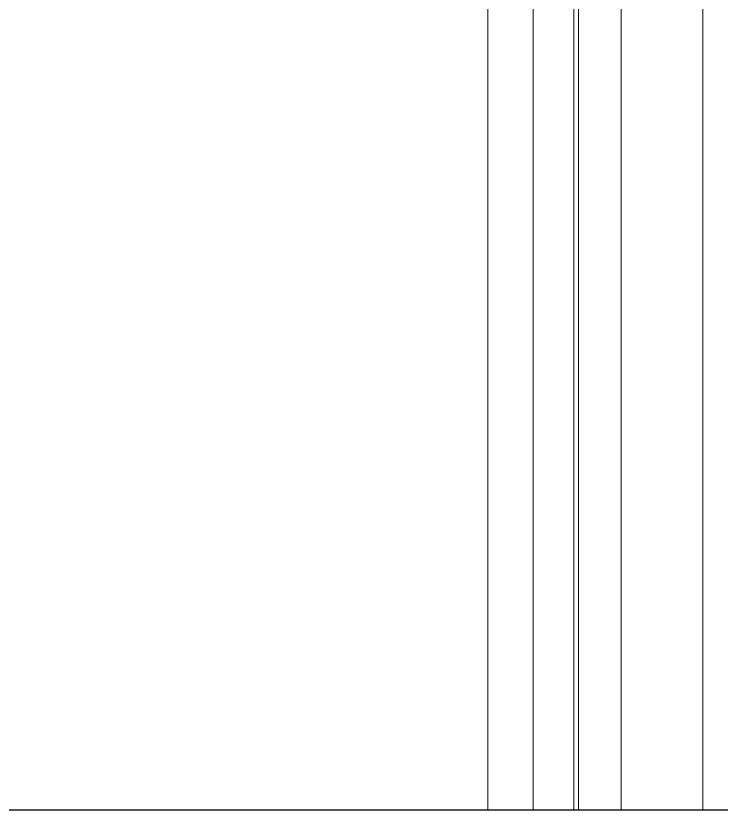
# Model space of a CAD drawing. Header units: millimetres. Extents: x 48754 to 50247, y 1387 to 2180.
# Drawn here: x 49012.16 to 49027.71, y 1447.19 to 1464.69 of the extents above; entities that cross this region are included whole.
import ezdxf

# ---------------------------------------------------------------- set-up
doc = ezdxf.new("R2010")
doc.units = ezdxf.units.MM
doc.linetypes.add('DASHED', pattern=[0])
doc.layers.add('DIE', color=7, linetype='Continuous')

# ---------------------------------------------------------------- blocks, each defined once
blk = doc.blocks.new('*u7581')
at = {"layer": 'DIE', "color": 11, "linetype": 'DASHED', "lineweight": 13}
for p, q in [((-534, 0), (-534, 35)), ((-530.256, 35), (-530.256, 0))]:
    blk.add_line(p, q, dxfattribs=at)
at = {"layer": 'DIE', "color": 155, "linetype": 'DASHED', "lineweight": 13}
for p, q in [((-533, 0), (-533, 35)), ((-533, 0), (-533, 35)), ((-532.056, 35), (-532.056, 0)), ((-532.056, 35), (-532.056, 0))]:
    blk.add_line(p, q, dxfattribs=at)
at = {"layer": 'DIE', "color": 11, "linetype": 'Continuous', "lineweight": 13}
blk.add_line((0, 0), (-690, 0), dxfattribs=at)
at = {"layer": 'DIE', "color": 11, "linetype": 'DASHED', "lineweight": 13}
for points in [[(-535, 0), (-535, 11.667), (-535, 23.333), (-535, 35)], [(-533.995, 35), (-533.995, 23.333), (-533.995, 11.667), (-533.995, 0)], [(-533.1, 0), (-533.1, 11.667), (-533.1, 23.333), (-533.1, 35)]]:
    blk.add_open_spline(points, degree=3, dxfattribs=at)

msp = doc.modelspace()

# ---------------------------------------------------------------- linework, layer by layer
at = {"layer": 'DIE', "linetype": 'Continuous', "flags": 128}
msp.add_lwpolyline([(48867.062, 1482.195), (49557.562, 1482.195), (49557.562, 1447.195), (48867.062, 1447.195)], close=True, dxfattribs=at)

# ---------------------------------------------------------------- block references
at = {"layer": 'DIE'}
msp.add_blockref('*u7581', (49557.562, 1447.195), dxfattribs=at)

doc.saveas('drawing.dxf')
